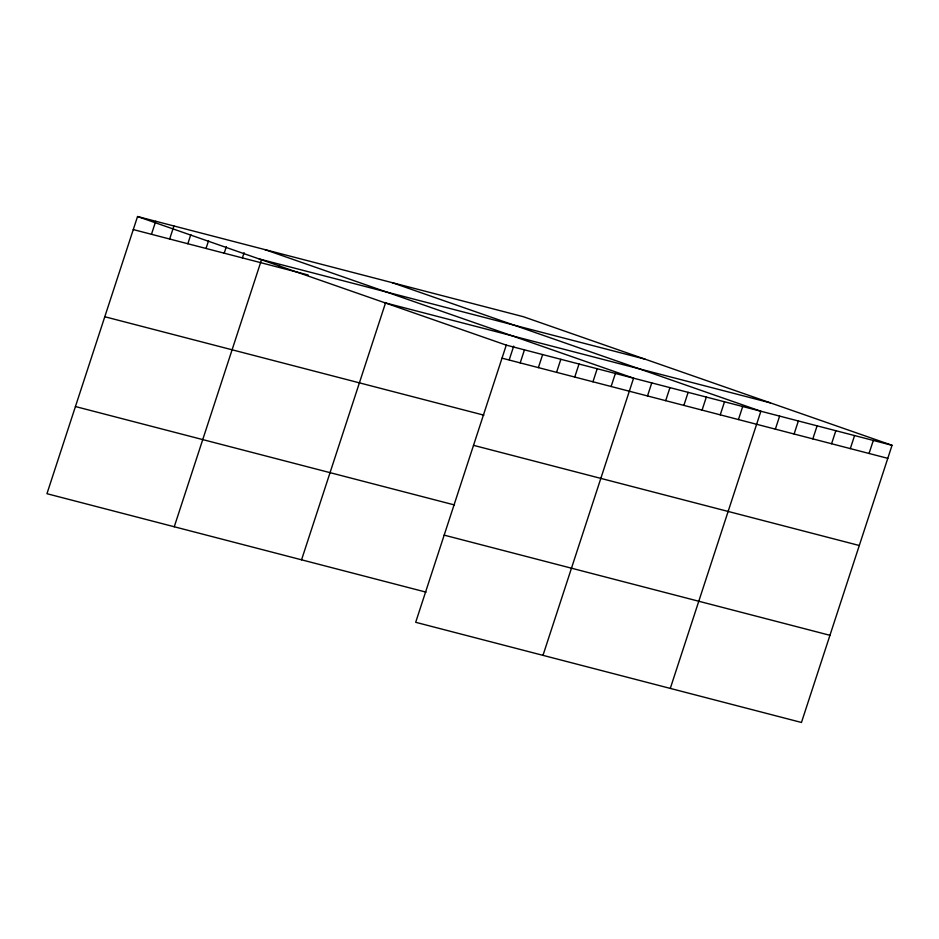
<?xml version="1.0" encoding="UTF-8"?>
<svg xmlns="http://www.w3.org/2000/svg" width="939" height="939" viewBox="0 0 939 939"><rect width="100%" height="100%" fill="white"/><g stroke="black" fill="none" stroke-linecap="round" stroke-linejoin="round"><path stroke-width="1.41" d="M892.05 445.297L506.274 345.129L415.684 622.299L801.46 722.467L892.05 445.297L523.316 316.701L137.54 216.533L46.95 493.703L426.036 592.133M151.461 234.292L155.733 221.252M169.654 239.022L173.915 225.982M187.835 243.741L190.828 234.609M206.028 248.459L208.587 240.642M224.21 253.19L226.346 246.664M242.403 257.908L244.105 252.697M174.255 526.756L261.441 260.021M278.777 267.357L279.622 264.739M301.56 559.808L385.671 302.499M509.267 359.707L513.715 346.092M520.194 362.888L524.455 349.848M538.376 367.618L542.648 354.578M556.569 372.337L560.829 359.297M574.75 377.055L579.023 364.015M592.943 381.786L597.204 368.745M611.125 386.504L615.385 373.464M542.988 655.352L633.579 378.182L264.845 249.586M647.499 395.953L651.76 382.912M665.692 400.671L669.953 387.631M683.874 405.39L688.134 392.349M702.067 410.12L706.328 397.08M720.248 414.838L724.509 401.798M738.441 419.557L742.702 406.517M670.293 688.404L760.883 411.247L392.162 282.651M775.356 429.146L779.628 416.106M794.101 434.018L798.361 420.977M812.834 438.877L817.094 425.837M831.578 443.748L835.839 430.708M850.311 448.607L854.572 435.567M869.044 453.478L873.317 440.438M259.223 258.964L644.999 359.144M133.279 229.574L308.156 274.986M384.591 302.687L770.367 402.866M502.013 358.17L887.789 458.338M104.792 316.736L483.878 415.167M473.514 445.332L859.302 545.5M75.437 406.54L454.523 504.971M444.17 535.136L829.947 635.304M137.54 216.533L506.274 345.129"/></g></svg>
